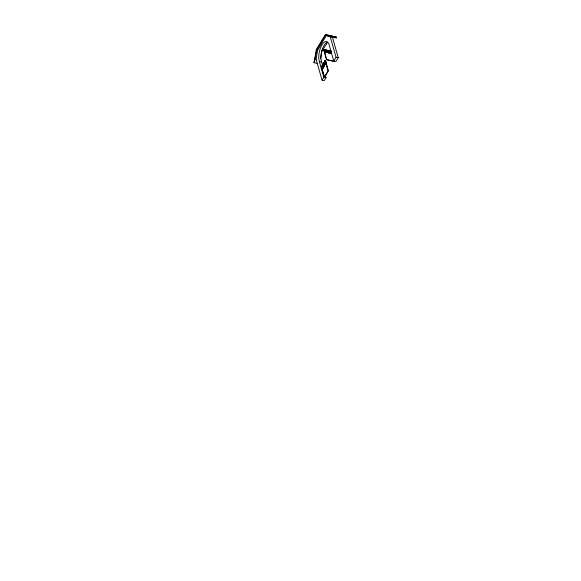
<?xml version="1.0" encoding="UTF-8"?>
<svg xmlns="http://www.w3.org/2000/svg" width="581" height="581" viewBox="0 0 581 581"><rect width="100%" height="100%" fill="white"/><g stroke="black" fill="none" stroke-linecap="round" stroke-linejoin="round"><path stroke-width="0.87" d="M325.273 75.116L326.006 77.716L324.227 80.628L322.048 80.163L316.086 59.109L317.56 50.322L326.725 34.816M320.581 58.775L321.845 51.23L327.524 42.449M317.822 63.482L313.965 62.668L316.405 49.363L325.404 34.635L336.443 37.097L336.268 37.874L330.516 36.654L325.614 35.397L325.404 34.635L336.443 37.097M325.788 34.62L316.616 50.126L314.343 62.661L313.965 62.668M328.904 35.281L328.737 36.058L328.519 35.296M329.354 35.535L329.187 36.312L333.697 37.329M330.516 36.654L330.691 35.877M321.315 67.185L325.433 60.25L328.403 70.751L324.532 77.556L321.315 67.185L325.433 60.25M324.997 61.201L324.576 61.63L325.186 63.779L325.614 63.394L324.997 61.201L325.295 63.59M325.222 60.816L324.794 61.245L325.404 63.394L325.839 63.002L325.222 60.816L325.614 63.394M325.73 63.198L325.011 60.86L325.469 60.373M322.506 68.863C321.954 69.865 322.702 67.004 321.845 66.43L322.39 69.059M322.956 68.071L322.571 68.376L322.288 65.653C324.176 72.901 322.215 62.61 321.591 62.116A11.635 5.018 -78.1 0 1 321.852 50.801A11.635 5.018 -78.1 0 1 327.038 42.319M323.225 67.229L323 64.716L322.615 65.079L323.007 67.614L323.399 67.294L322.985 65.835M324.285 65.733C323.682 66.837 324.568 63.946 323.595 63.351L324.176 65.929M324.968 64.164L324.772 61.593L324.358 62.007L325.062 64.368M325.404 63.394L325.839 63.002M322.724 68.478C322.041 69.313 323.247 67.636 322.31 67.011M324.394 65.537L324.111 62.763L323.704 63.162L324.096 65.697L324.51 65.341M325.12 60.671L325.44 60.424L326.057 62.617L325.621 63.017L326.086 62.559M324.227 77.498L328.033 70.809L325.12 60.504M323.835 49.523L326.675 59.552L334.692 61.484L326.544 59.77L323.704 49.734L331.17 51.07M324.503 51.324C323.566 45.158 326.057 57.149 324.242 49.712M324.474 49.763L324.111 49.93M324.968 51.426C323.646 47.46 326.58 52.733 325.643 52.225M324.939 49.864L324.576 50.024M325.186 49.915L325.883 52.268M325.65 50.01L326.348 52.37L325.418 49.966M326.115 50.111L326.812 52.464L325.883 50.06M325.164 52.123L325.534 51.956L324.706 49.813M326.587 50.206L327.176 52.305M327.052 50.307L327.749 52.668L327.285 50.358M326.115 52.319L326.348 52.37M327.517 50.409C329.652 57.454 325.876 45.717 328.447 52.813C329.768 52.544 327.248 50.148 328.221 50.554M326.58 52.421L326.812 52.464M327.749 50.453L327.386 50.62M328.323 50.816C330.654 52.406 328.142 54.694 328.686 50.656M328.919 50.7L329.616 53.06L329.151 50.75M329.383 50.801L329.848 53.111M328.447 52.813L328.81 52.646M329.855 50.896L330.545 53.256L330.088 50.946M328.911 52.915L329.282 52.748M330.32 50.997L331.017 53.358L330.386 51.912M330.785 51.099L331.482 53.452L330.553 51.048M330.081 53.154L329.623 50.852M330.313 53.205L330.676 53.045M330.785 53.307L331.017 53.358M331.25 53.401L331.482 53.452M322.048 80.163L323.828 77.258L319.412 61.651A11.635 5.018 -78.1 0 1 321.932 44.926A11.635 5.018 -78.1 0 1 329.325 45.427L333.741 61.027L335.927 61.484L338.229 57.708L332.368 36.988M333.741 61.027L336.05 57.25L330.182 36.523M324.554 61.985L324.75 64.549L324.445 62.182M322.506 65.268L323.065 67.883M324.06 66.125L323.661 66.459L323.268 63.925L323.668 63.547L323.987 65.885M328.033 70.809L328.403 70.751M316.238 50.133L317.56 50.322M321.467 51.23L321.845 51.23L321.627 50.467M315.708 59.117L316.086 59.102M325.614 35.397L331.519 36.864M323.704 49.734L331.853 51.455M327.88 52.45L327.517 52.617L326.82 50.256M336.05 57.25L338.229 57.708M319.412 61.651L321.591 62.116M323.828 77.258L326.006 77.716M332.136 36.814L336.268 37.874M326.34 34.838L326.558 35.594M328.454 50.605L329.151 52.958M327.989 50.503L328.679 52.864M326.355 50.162L326.943 52.254M325.331 60.62L325.948 62.806M324.757 62.712L325.171 64.171M323.842 66.517L323.443 63.932L323.051 64.309L323.733 66.706M322.68 68.188L322.332 65.885L321.961 66.227L322.615 68.667M322.237 68.965L321.881 66.677L321.518 67.004L324.532 77.556M316.405 49.363L316.616 50.126M331.482 35.819L331.308 36.603L331.097 35.84L331.482 35.819M323.218 64.324L322.833 64.694L323.443 66.844L323.218 64.324M324.329 62.37L323.922 62.777L324.532 64.927L324.329 62.37M331.257 51.193L331.257 51.193M331.845 53.285L331.845 53.285"/></g></svg>
